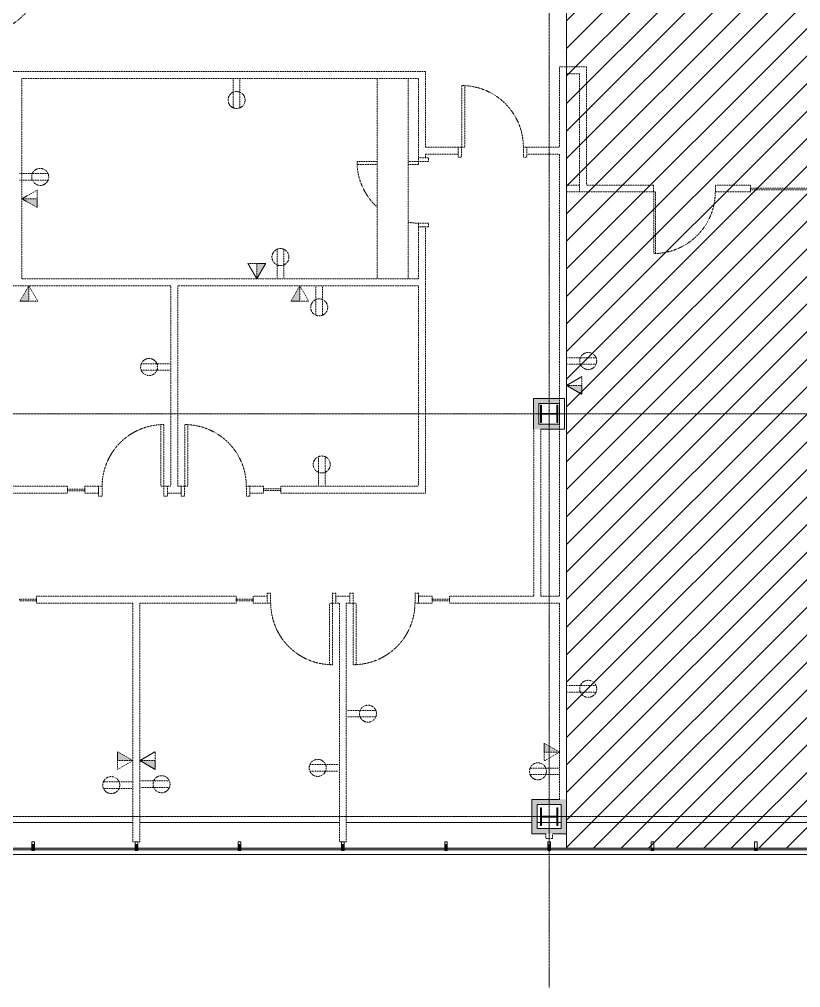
# Model space of a CAD drawing. Header units: inches. Extents: x 628 to 4383, y -418 to 2229.
# Drawn here: x 2513 to 2967, y 640 to 1203 of the extents above; entities that cross this region are included whole.
import ezdxf

# ---------------------------------------------------------------- set-up
doc = ezdxf.new("R2010")
doc.units = ezdxf.units.IN
doc.header["$MEASUREMENT"] = 0
doc.linetypes.add('Demolished', pattern=[0.1875, 0.125, -0.0625])
doc.linetypes.add('Grid Line 1_2_', pattern=[0.875, 0.5, -0.125, 0.125, -0.125])
for name, color, linetype, lineweight in [('A-ANNO-NOTE', 131, 'Demolished', 9), ('A-DETL-GENF', 92, 'Continuous', 9), ('A-DETL-THIN', 151, 'Continuous', 9), ('A-DOOR', 31, 'Demolished', 9), ('A-DOOR-FRAM', 31, 'Demolished', 20), ('A-GLAZ-CURT', 52, 'Demolished', 9), ('A-GLAZ-CWMG', 51, 'Continuous', 13), ('A-WALL', 113, 'Demolished', 9), ('A-WALL-PATT', 111, 'Continuous', 13), ('I-WALL', 2, 'Continuous', 13), ('Q-CASE', 31, 'Demolished', 9), ('S-COLS', 52, 'Continuous', 13), ('S-GRID', 1, 'Continuous', 9)]:
    doc.layers.add(name, color=color, linetype=linetype, lineweight=lineweight)
pattern_1 = [(45, (2878.508, 0), (-8.012227, 8.012227), [])]

# ---------------------------------------------------------------- blocks, each defined once
blk = doc.blocks.new('Single Flush - OTJ_SOLIDFLUSH_ALUM-4837881-6TH FLOOR DEMOLITION')
at = {"layer": 'A-DOOR', "color": 250, "lineweight": 20}
for p, q in [((16.15625, 37.8125), (16.15625, 2)), ((17.90625, 37.8125), (16.15625, 37.8125)), ((17.90625, 2), (17.90625, 37.8125)), ((16.15625, 2), (17.90625, 2))]:
    blk.add_line(p, q, dxfattribs=at)
at = {"layer": 'A-DOOR', "color": 7}
blk.add_arc((17.90625, 2), 35.8125, 90, 180.5, dxfattribs=at)
at = {"layer": 'A-DOOR-FRAM', "color": 250}
for p, q in [((-20, -3.75), (-20, 2)), ((-20, 2), (-18, 2)), ((-18, -3.75), (-18, 2)), ((18.000004, -3.75), (18.000004, 2)), ((18.000004, 2), (20.000004, 2)), ((20.000004, -3.75), (20.000004, 2)), ((-20, -3.75), (-18, -3.75)), ((18.000004, -3.75), (20.000004, -3.75))]:
    blk.add_line(p, q, dxfattribs=at)
blk = doc.blocks.new('Single Flush - OTJ_SOLIDFLUSH_ALUM-4837941-6TH FLOOR DEMOLITION')
at = {"layer": 'A-DOOR', "color": 250, "lineweight": 20}
for p, q in [((16.15625, -2), (17.90625, -2)), ((16.15625, -37.8125), (16.15625, -2)), ((17.90625, -2), (17.90625, -37.8125)), ((17.90625, -37.8125), (16.15625, -37.8125))]:
    blk.add_line(p, q, dxfattribs=at)
at = {"layer": 'A-DOOR', "color": 7}
blk.add_arc((17.90625, -2), 35.8125, 179.5, 270, dxfattribs=at)
at = {"layer": 'A-DOOR-FRAM', "color": 250}
for p, q in [((-20, 3.75), (-20, -2)), ((-20, 3.75), (-18, 3.75)), ((-18, 3.75), (-18, -2)), ((18.000004, 3.75), (18.000004, -2)), ((18.000004, 3.75), (20.000004, 3.75)), ((20.000004, 3.75), (20.000004, -2)), ((-20, -2), (-18, -2)), ((18.000004, -2), (20.000004, -2))]:
    blk.add_line(p, q, dxfattribs=at)
blk = doc.blocks.new('Casework 7 - Casework 7-4859318-6TH FLOOR DEMOLITION')
at = {"layer": 'Q-CASE', "color": 7}
for p, q in [((-157.36, 1169.15), (-157.36, 1052.59)), ((-139.31, 1052.59), (-139.31, 1169.15))]:
    blk.add_line(p, q, dxfattribs=at)
blk = doc.blocks.new('Single Flush - OTJ_SOLIDFLUSH_ALUM-V1-6TH FLOOR DEMOLITION')
at = {"layer": 'A-DOOR', "color": 250, "lineweight": 20}
for p, q in [((16.16, 37.81), (16.16, 26.07)), ((17.91, 37.81), (16.16, 37.81)), ((17.91, 26.07), (17.91, 37.81)), ((16.16, 8.02), (16.16, 2)), ((17.91, 2), (17.91, 8.02)), ((16.16, 2), (17.91, 2))]:
    blk.add_line(p, q, dxfattribs=at)
at = {"layer": 'A-DOOR', "color": 7}
for start, end in [(90, 137.6707), (170.3015, 180.5)]:
    blk.add_arc((17.91, 2), 35.81, start, end, dxfattribs=at)
at = {"layer": 'A-DOOR-FRAM', "color": 250}
for p, q in [((-20, -3.75), (-20, 2)), ((-20, 2), (-18, 2)), ((-18, -3.75), (-18, 2)), ((18, -3.75), (18, 2)), ((18, 2), (20, 2)), ((20, -3.75), (20, 2)), ((-20, -3.75), (-18, -3.75)), ((18, -3.75), (20, -3.75))]:
    blk.add_line(p, q, dxfattribs=at)
blk = doc.blocks.new('Single Glass Door - 36_ x 84_-4872442-6TH FLOOR DEMOLITION')
at = {"layer": 'A-DOOR', "color": 250, "lineweight": 20}
for p, q in [((16.90625, 37.8125), (16.90625, 2)), ((17.90625, 37.8125), (16.90625, 37.8125)), ((17.90625, 2), (17.90625, 37.8125)), ((16.90625, 2), (17.90625, 2))]:
    blk.add_line(p, q, dxfattribs=at)
at = {"layer": 'A-DOOR', "color": 7}
blk.add_arc((17.90625, 2), 35.8125, 90, 180.5, dxfattribs=at)
blk = doc.blocks.new('System Panel - Glazed-4872526-6TH FLOOR DEMOLITION')
at = {"layer": 'A-GLAZ-CURT', "color": 250, "lineweight": 20}
for p, q in [((63, 1.75), (-63, 1.75)), ((-63, 1.75), (-63, 0.75)), ((-63, 0.75), (63, 0.75)), ((63, 0.75), (63, 1.75))]:
    blk.add_line(p, q, dxfattribs=at)
blk = doc.blocks.new('System Panel - Glazed-4866112-6TH FLOOR DEMOLITION')
at = {"layer": 'A-GLAZ-CURT', "color": 250, "lineweight": 20}
for p, q in [((5, 1.75), (-5, 1.75)), ((-5, 1.75), (-5, 0.75)), ((-5, 0.75), (5, 0.75)), ((5, 0.75), (5, 1.75))]:
    blk.add_line(p, q, dxfattribs=at)
blk = doc.blocks.new('HP-Bearing Pile-Column - HP10X57-4885479-6TH FLOOR DEMOLITION')
at = {"layer": 'S-COLS', "lineweight": 9}
blk.add_hatch(color=7, dxfattribs=at).paths.add_polyline_path([(-5.1, -5), (5.1, -5), (5.1, -4.435), (0.2825, -4.435), (0.2825, 4.435), (5.1, 4.435), (5.1, 5), (-5.1, 5), (-5.1, 4.435), (-0.2825, 4.435), (-0.2825, -4.435), (-5.1, -4.435)], flags=0)
at = {"layer": 'S-COLS', "color": 8, "lineweight": 20}
for p, q in [((5.1, 5), (-5.1, 5)), ((-5.1, 5), (-5.1, 4.435)), ((-5.1, 4.435), (-0.2825, 4.435)), ((-0.2825, 4.435), (-0.2825, -4.435)), ((0.2825, -4.435), (0.2825, 4.435)), ((0.2825, 4.435), (5.1, 4.435)), ((5.1, 4.435), (5.1, 5)), ((-0.2825, -4.435), (-5.1, -4.435)), ((-5.1, -4.435), (-5.1, -5)), ((-5.1, -5), (5.1, -5)), ((5.1, -4.435), (0.2825, -4.435)), ((5.1, -5), (5.1, -4.435))]:
    blk.add_line(p, q, dxfattribs=at)
blk = doc.blocks.new('System Panel - Glazed-5268268-6TH FLOOR DEMOLITION')
at = {"layer": 'A-GLAZ-CURT', "linetype": 'Continuous'}
blk.add_hatch(color=7, dxfattribs=at).paths.add_polyline_path([(-29.25, 1.75), (-29.25, 0.75), (29.25, 0.75), (29.25, 1.75)], flags=0)
at = {"layer": 'A-GLAZ-CURT', "color": 8, "linetype": 'Continuous', "lineweight": 20}
for p, q in [((29.25, 1.75), (-29.25, 1.75)), ((-29.25, 1.75), (-29.25, 0.75)), ((-29.25, 0.75), (29.25, 0.75)), ((29.25, 0.75), (29.25, 1.75))]:
    blk.add_line(p, q, dxfattribs=at)
blk = doc.blocks.new('System Panel - Glazed-5268271-6TH FLOOR DEMOLITION')
at = {"layer": 'A-GLAZ-CURT', "linetype": 'Continuous'}
blk.add_hatch(color=7, dxfattribs=at).paths.add_polyline_path([(-29.25, 1.75), (-29.25, 0.75), (29.25, 0.75), (29.25, 1.75), (-2.94, 1.75)], flags=0)
at = {"layer": 'A-GLAZ-CURT', "color": 8, "linetype": 'Continuous', "lineweight": 20}
for p, q in [((29.25, 1.75), (-29.25, 1.75)), ((-29.25, 1.75), (-29.25, 0.75)), ((-29.25, 0.75), (29.25, 0.75)), ((29.25, 0.75), (29.25, 1.75))]:
    blk.add_line(p, q, dxfattribs=at)
blk = doc.blocks.new('System Panel - Glazed-5268272-6TH FLOOR DEMOLITION')
at = {"layer": 'A-GLAZ-CURT', "linetype": 'Continuous'}
blk.add_hatch(color=7, dxfattribs=at).paths.add_polyline_path([(-29.31, 1.75), (-29.31, 0.75), (29.31, 0.75), (29.31, 1.75)], flags=0)
at = {"layer": 'A-GLAZ-CURT', "color": 8, "linetype": 'Continuous', "lineweight": 20}
for p, q in [((29.31, 1.75), (-29.31, 1.75)), ((-29.31, 1.75), (-29.31, 0.75)), ((-29.31, 0.75), (19.99, 0.75)), ((19.99, 0.75), (29.31, 0.75)), ((29.31, 0.75), (29.31, 1.75))]:
    blk.add_line(p, q, dxfattribs=at)
blk = doc.blocks.new('System Panel - Glazed-5268273-6TH FLOOR DEMOLITION')
at = {"layer": 'A-GLAZ-CURT', "linetype": 'Continuous'}
blk.add_hatch(color=7, dxfattribs=at).paths.add_polyline_path([(-25.75, 1.75), (-25.75, 0.75), (25.75, 0.75), (25.75, 1.75)], flags=0)
at = {"layer": 'A-GLAZ-CURT', "color": 8, "linetype": 'Continuous', "lineweight": 20}
for p, q in [((25.75, 1.75), (-25.75, 1.75)), ((-25.75, 1.75), (-25.75, 0.75)), ((-25.75, 0.75), (25.75, 0.75)), ((25.75, 0.75), (25.75, 1.75))]:
    blk.add_line(p, q, dxfattribs=at)
blk = doc.blocks.new('Rectangular Mullion - 1_5_ x 2_5_ rectangular-5268262-6TH FLOOR DEMOLITION')
at = {"layer": 'A-GLAZ-CWMG', "lineweight": 9}
blk.add_hatch(color=7, dxfattribs=at).paths.add_polyline_path([(-0.75, -2), (-0.75, 1.74), (0.75, 1.74), (0.75, -2)], flags=0)
at = {"layer": 'A-GLAZ-CWMG', "color": 8, "lineweight": 20}
for p, q in [((-0.75, 3), (0.75, 3)), ((-0.75, -2), (-0.75, 3)), ((0.75, 3), (0.75, -2)), ((0.75, -2), (-0.75, -2))]:
    blk.add_line(p, q, dxfattribs=at)
blk = doc.blocks.new('Rectangular Mullion - 1_5_ x 2_5_ rectangular-V15-6TH FLOOR DEMOLITION')
at = {"layer": 'A-GLAZ-CWMG', "lineweight": 9}
blk.add_hatch(color=7, dxfattribs=at).paths.add_polyline_path([(-0.75, -2), (-0.75, -0.75), (0.75, -0.75), (0.75, -2)], flags=0)
at = {"layer": 'A-GLAZ-CWMG', "color": 8, "lineweight": 20}
for p, q in [((-0.75, 3), (0.75, 3)), ((-0.75, -0.75), (-0.75, 3)), ((0.75, 3), (0.75, -0.75)), ((-0.75, -2), (-0.75, -0.75)), ((0.75, -2), (-0.75, -2)), ((0.75, -0.75), (0.75, -2))]:
    blk.add_line(p, q, dxfattribs=at)

msp = doc.modelspace()

# ---------------------------------------------------------------- hatches: boundary and pattern name
at = {"layer": 'A-ANNO-NOTE'}
for points in [[(2523.53, 1093.97), (2523.53, 1099.12), (2514.6, 1099.12)], [(2651.13, 1052.59), (2656.29, 1061.52), (2651.13, 1061.52)], [(2518.6, 1039.66), (2518.6, 1048.59), (2513.44, 1039.66)], [(2676.15, 1039.66), (2676.15, 1048.59), (2670.99, 1039.66)], [(2840.13, 985.44), (2840.13, 990.6), (2831.2, 990.6), (2836.13, 987.75)], [(2827.2, 777.42), (2818.27, 782.58), (2818.27, 777.42)], [(2579.12, 772.5), (2570.19, 777.66), (2570.19, 772.5)], [(2592.06, 767.34), (2592.06, 772.5), (2583.12, 772.5)]]:
    msp.add_hatch(color=7, dxfattribs=at).paths.add_polyline_path(points, flags=0)
at = {"layer": 'A-DETL-GENF'}
h = msp.add_hatch(dxfattribs=at)
h.set_pattern_fill('FP_3', style=0, pattern_type=2)
h.set_pattern_definition(pattern_1)
h.paths.add_polyline_path([(4263.77, 721.51), (4286.61, 721.51), (4286.61, 724.76), (4289.11, 724.76), (4289.11, 727.26), (4292.36, 727.26), (4292.36, 769.26), (4288.61, 769.26), (4288.61, 770.76), (4292.36, 770.76), (4292.36, 829.31), (4288.61, 829.31), (4288.61, 830.81), (4292.36, 830.81), (4292.36, 889.04), (4288.61, 889.04), (4288.61, 890.54), (4292.36, 890.54), (4292.36, 949.26), (4288.61, 949.26), (4288.61, 950.76), (4292.36, 950.76), (4292.36, 1009.37), (4288.61, 1009.37), (4288.61, 1010.87), (4292.36, 1010.87), (4292.36, 1069.37), (4288.61, 1069.37), (4288.61, 1070.87), (4292.36, 1070.91), (4292.36, 1129.37), (4288.61, 1129.37), (4288.61, 1130.87), (4292.36, 1130.87), (4292.36, 1189.37), (4288.61, 1189.37), (4288.61, 1190.87), (4292.36, 1190.87), (4292.36, 1248.15), (4283.77, 1248.15), (4283.77, 1240.15), (4263.77, 1240.15), (4263.77, 1248.15), (4128.7, 1248.15), (4145.82, 1277.81), (4145.82, 1285.77), (4085.75, 1285.77), (4057.11, 1236.16), (3049.26, 1236.16), (3049.26, 1269.21), (3061.15, 1269.21), (3061.15, 1296.76), (3061.24, 1296.76), (3061.24, 1339.74), (3061.15, 1339.74), (3061.15, 1400.24), (3061.24, 1400.24), (3061.24, 1444.18), (3061.15, 1444.18), (3061.15, 1504.24), (3061.24, 1504.24), (3061.24, 1547.76), (3061.15, 1547.76), (3061.15, 1575.31), (3049.26, 1575.31), (3049.26, 1611.3), (3170.36, 1611.3), (3170.36, 1624.31), (2834.28, 1624.31), (2834.28, 1611.3), (2953.28, 1611.3), (2953.28, 1575.31), (2941.25, 1575.31), (2941.25, 1269.21), (2953.28, 1269.21), (2953.28, 1236.16), (2912.74, 1236.16), (2912.74, 1255.14), (2840.74, 1255.14), (2840.74, 1236.16), (2831.2, 1236.16), (2831.2, 721.51), (2880.51, 721.51), (2880.51, 725.26), (2882.01, 725.26), (2882.01, 721.51), (2940.51, 721.51), (2940.51, 725.26), (2942.01, 725.26), (2942.01, 721.51), (2993.51, 721.51), (2993.51, 725.26), (2995.01, 725.26), (2995.01, 721.51), (3007.51, 721.51), (3007.51, 725.26), (3009.01, 725.26), (3009.01, 721.51), (3060.51, 721.51), (3060.51, 725.26), (3062.01, 725.26), (3062.01, 721.51), (3120.64, 721.51), (3120.64, 725.26), (3122.14, 725.26), (3122.14, 721.51), (3180.56, 721.51), (3180.56, 725.26), (3182.06, 725.26), (3182.06, 721.51), (3240.56, 721.51), (3240.56, 725.26), (3242.06, 725.26), (3242.06, 721.51), (3300.67, 721.51), (3300.67, 725.26), (3302.17, 725.26), (3302.17, 721.51), (3360.67, 721.51), (3360.67, 725.26), (3362.17, 725.26), (3362.17, 721.51), (3420.67, 721.51), (3420.67, 725.26), (3422.17, 725.26), (3422.17, 721.51), (3480.67, 721.51), (3480.67, 725.26), (3482.17, 725.26), (3482.17, 721.51), (3540.73, 721.51), (3540.73, 725.26), (3542.23, 725.26), (3542.23, 721.51), (3600.73, 721.51), (3600.73, 725.26), (3602.23, 725.26), (3602.23, 721.51), (3660.81, 721.51), (3660.81, 725.26), (3662.31, 725.26), (3662.31, 721.51), (3720.89, 721.51), (3720.89, 725.26), (3722.39, 725.26), (3722.39, 721.51), (3780.89, 721.51), (3780.89, 725.26), (3782.39, 725.26), (3782.39, 721.51), (3840.89, 721.51), (3840.89, 725.26), (3842.39, 725.26), (3842.39, 721.51), (3900.91, 721.51), (3900.91, 725.26), (3902.41, 725.26), (3902.41, 721.51), (3960.91, 721.51), (3960.91, 725.26), (3962.41, 725.26), (3962.41, 721.51), (4020.97, 721.51), (4020.97, 725.26), (4022.47, 725.26), (4022.47, 721.51), (4081.27, 721.51), (4081.27, 724.01), (4082.77, 724.01), (4082.77, 721.51), (4141.02, 721.51), (4141.02, 725.26), (4142.52, 725.26), (4142.52, 721.51), (4201.02, 721.51), (4201.02, 725.26), (4202.52, 725.26), (4202.52, 721.51), (4261.02, 721.51), (4261.02, 725.26), (4262.52, 725.26), (4262.52, 721.51)], flags=0)
h.paths.add_polyline_path([(4091.65, 729.92), (4071.65, 729.92), (4071.65, 749.92), (4091.65, 749.92), (4091.65, 732.92)], flags=0)
h.paths.add_polyline_path([(3902.41, 729.92), (3891.66, 729.92), (3891.66, 749.92), (3911.66, 749.92), (3911.66, 729.92), (3903.66, 729.92)], flags=0)
h.paths.add_polyline_path([(3540.73, 729.92), (3531.48, 729.92), (3531.48, 749.92), (3551.48, 749.92), (3551.48, 729.92), (3542.23, 729.92)], flags=0)
h.paths.add_polyline_path([(3183.31, 729.92), (3171.31, 729.92), (3171.31, 749.92), (3191.31, 749.92), (3191.31, 729.92), (3188.31, 729.92)], flags=0)
h.paths.add_polyline_path([(4086.88, 732.92), (4088.65, 732.92), (4088.65, 746.92), (4074.65, 746.92), (4074.65, 732.92), (4086.65, 732.92)], flags=0)
h.paths.add_polyline_path([(3894.66, 732.92), (3908.66, 732.92), (3908.66, 746.92), (3894.66, 746.92), (3894.66, 734.82)], flags=0)
h.paths.add_polyline_path([(3545.92, 732.92), (3548.48, 732.92), (3548.48, 746.92), (3534.48, 746.92), (3534.48, 732.92), (3542.23, 732.92)], flags=0)
h.paths.add_polyline_path([(3186.31, 732.92), (3188.31, 732.92), (3188.31, 746.92), (3174.31, 746.92), (3174.31, 732.92), (3185.74, 732.92)], flags=0)
h.paths.add_polyline_path([(4076.65, 734.82), (4076.65, 745.02), (4077.22, 745.02), (4077.22, 740.2), (4086.09, 740.2), (4086.09, 745.02), (4086.65, 745.02), (4086.65, 734.82), (4086.09, 734.82), (4086.09, 739.64), (4077.22, 739.64), (4077.22, 734.82)], flags=0)
h.paths.add_polyline_path([(3906.66, 734.82), (3906.09, 734.82), (3906.09, 739.64), (3897.22, 739.64), (3897.22, 734.82), (3896.66, 734.82), (3896.66, 745.02), (3897.22, 745.02), (3897.22, 740.2), (3906.09, 740.2), (3906.09, 745.02), (3906.66, 745.02), (3906.66, 734.92)], flags=0)
h.paths.add_polyline_path([(3536.48, 734.82), (3536.48, 745.02), (3537.05, 745.02), (3537.05, 740.2), (3545.92, 740.2), (3545.92, 745.02), (3546.48, 745.02), (3546.48, 734.82), (3545.92, 734.82), (3545.92, 739.64), (3537.05, 739.64), (3537.05, 734.82)], flags=0)
h.paths.add_polyline_path([(3176.31, 734.82), (3176.31, 745.02), (3176.87, 745.02), (3176.87, 740.2), (3185.74, 740.2), (3185.74, 745.02), (3186.31, 745.02), (3186.31, 734.82), (3185.74, 734.82), (3185.74, 739.64), (3176.87, 739.64), (3176.87, 734.82)], flags=0)
h.paths.add_polyline_path([(4280.34, 964.1), (4263.77, 964.1), (4263.77, 984.1), (4283.77, 984.1), (4283.77, 964.1), (4280.77, 964.1)], flags=0)
h.paths.add_polyline_path([(4278.77, 967.1), (4280.77, 967.1), (4280.77, 981.1), (4266.77, 981.1), (4266.77, 967.1), (4278.21, 967.1)], flags=0)
h.paths.add_polyline_path([(4278.77, 969), (4278.21, 969), (4278.21, 973.81), (4269.34, 973.81), (4269.34, 969), (4268.77, 969), (4268.77, 979.2), (4269.34, 979.2), (4269.34, 974.38), (4278.21, 974.38), (4278.21, 979.2), (4278.77, 979.2), (4278.77, 973.81)], flags=0)
h.paths.add_polyline_path([(3906.09, 969), (3906.09, 973.81), (3897.22, 973.81), (3897.22, 969), (3896.66, 969), (3896.66, 979.2), (3897.22, 979.2), (3897.22, 974.38), (3906.09, 974.38), (3906.09, 979.2), (3906.66, 979.2), (3906.66, 969)], flags=0)
h.paths.add_polyline_path([(3536.48, 969), (3536.48, 979.2), (3537.05, 979.2), (3537.05, 974.38), (3545.92, 974.38), (3545.92, 979.2), (3546.48, 979.2), (3546.48, 969), (3545.92, 969), (3545.92, 973.81), (3537.05, 973.81), (3537.05, 969)], flags=0)
h.paths.add_polyline_path([(3185.74, 969), (3185.74, 973.81), (3176.87, 973.8), (3176.87, 969), (3176.31, 969), (3176.31, 979.2), (3176.87, 979.2), (3176.87, 974.38), (3185.74, 974.38), (3185.74, 979.2), (3186.31, 979.2), (3186.31, 969)], flags=0)
h.paths.add_polyline_path([(3910.62, 969.1), (3907.62, 969.1), (3907.62, 980.1), (3895.62, 980.1), (3895.62, 969.1), (3892.62, 969.1), (3892.62, 983.1), (3910.62, 983.1), (3910.62, 980.1)], flags=0)
h.paths.add_polyline_path([(3535.44, 969.1), (3532.44, 969.1), (3532.44, 983.1), (3550.44, 983.1), (3550.44, 969.1), (3547.44, 969.1), (3547.44, 980.1), (3535.44, 980.1), (3535.44, 973.81)], flags=0)
h.paths.add_polyline_path([(3190.27, 969.1), (3187.27, 969.1), (3187.27, 980.1), (3175.38, 980.1), (3175.38, 983.1), (3190.27, 983.1), (3190.27, 980.1)], flags=0)
h.paths.add_polyline_path([(3240.93, 1160.19), (3240.93, 1160.19), (3240.93, 1160.56)], flags=0)
h = msp.add_hatch(dxfattribs=at)
h.set_pattern_fill('FP_3', style=0, pattern_type=2)
h.set_pattern_definition(pattern_1)
h.paths.add_polyline_path([(4292.36, 721.51), (4293.36, 721.51), (4293.36, 1248.15), (4292.36, 1248.15), (4292.36, 1190.87), (4288.61, 1190.87), (4288.61, 1189.37), (4292.36, 1189.37), (4292.36, 1130.87), (4288.61, 1130.87), (4288.61, 1129.37), (4292.36, 1129.37), (4292.36, 1070.87), (4288.61, 1070.87), (4288.61, 1069.37), (4292.36, 1069.37), (4292.36, 1010.87), (4288.61, 1010.87), (4288.61, 1009.37), (4292.36, 1009.37), (4292.36, 950.76), (4288.61, 950.76), (4288.61, 949.26), (4292.36, 949.26), (4292.36, 890.54), (4288.61, 890.54), (4288.61, 889.04), (4292.36, 889.04), (4292.36, 830.81), (4288.61, 830.81), (4288.61, 829.31), (4292.36, 829.31), (4292.36, 770.76), (4288.61, 770.76), (4288.61, 769.26), (4292.36, 769.26), (4292.36, 727.26), (4289.11, 727.26), (4289.11, 724.76), (4286.61, 724.76), (4286.61, 721.51), (4288.61, 721.51)], flags=0)
h.paths.add_polyline_path([(3900.91, 721.51), (3902.41, 721.51), (3902.41, 725.26), (3900.91, 725.26)], flags=0)
h.paths.add_polyline_path([(3720.89, 721.51), (3722.39, 721.51), (3722.39, 725.26), (3720.89, 725.26)], flags=0)
h.paths.add_polyline_path([(2940.51, 721.51), (2942.01, 721.51), (2942.01, 725.26), (2940.51, 725.26)], flags=0)
h.paths.add_polyline_path([(2995.01, 721.51), (2995.01, 725.26), (2993.51, 725.26), (2993.51, 721.51)], flags=0)
h.paths.add_polyline_path([(3960.91, 721.51), (3962.41, 721.51), (3962.41, 725.26), (3960.91, 725.26)], flags=0)
h.paths.add_polyline_path([(3007.51, 721.51), (3009.01, 721.51), (3009.01, 725.26), (3007.51, 725.26)], flags=0)
h.paths.add_polyline_path([(4261.02, 721.51), (4262.52, 721.51), (4262.52, 725.26), (4261.02, 725.26)], flags=0)
h.paths.add_polyline_path([(3060.51, 721.51), (3062.01, 721.51), (3062.01, 725.26), (3060.51, 725.26)], flags=0)
h.paths.add_polyline_path([(3842.39, 721.51), (3842.39, 725.26), (3840.89, 725.26), (3840.89, 721.51)], flags=0)
h.paths.add_polyline_path([(3120.64, 721.51), (3122.14, 721.51), (3122.14, 725.26), (3120.64, 725.26)], flags=0)
h.paths.add_polyline_path([(3780.89, 721.51), (3782.39, 721.51), (3782.39, 725.26), (3780.89, 725.26)], flags=0)
h.paths.add_polyline_path([(3180.56, 721.51), (3182.06, 721.51), (3182.06, 725.26), (3180.56, 725.26)], flags=0)
h.paths.add_polyline_path([(3240.56, 721.51), (3242.06, 721.51), (3242.06, 725.26), (3240.56, 725.26)], flags=0)
h.paths.add_polyline_path([(3662.31, 721.51), (3662.31, 725.26), (3660.81, 725.26), (3660.81, 721.51)], flags=0)
h.paths.add_polyline_path([(3360.67, 721.51), (3362.17, 721.51), (3362.17, 725.26), (3360.67, 725.26)], flags=0)
h.paths.add_polyline_path([(3300.67, 721.51), (3302.17, 721.51), (3302.17, 725.26), (3300.67, 725.26)], flags=0)
h.paths.add_polyline_path([(4022.47, 721.51), (4022.47, 725.26), (4020.97, 725.26), (4020.97, 721.51)], flags=0)
h.paths.add_polyline_path([(3420.67, 721.51), (3422.17, 721.51), (3422.17, 725.26), (3420.67, 725.26)], flags=0)
h.paths.add_polyline_path([(3602.23, 721.51), (3602.23, 725.26), (3600.73, 725.26), (3600.73, 721.51)], flags=0)
h.paths.add_polyline_path([(3480.67, 721.51), (3482.17, 721.51), (3482.17, 725.26), (3480.67, 725.26)], flags=0)
h.paths.add_polyline_path([(3540.73, 721.51), (3542.23, 721.51), (3542.23, 725.26), (3540.73, 725.26)], flags=0)
h.paths.add_polyline_path([(4142.52, 721.51), (4142.52, 725.26), (4141.02, 725.26), (4141.02, 721.51)], flags=0)
h.paths.add_polyline_path([(4202.52, 721.51), (4202.52, 725.26), (4201.02, 725.26), (4201.02, 721.51)], flags=0)
h.paths.add_polyline_path([(4082.77, 721.51), (4082.77, 724.01), (4081.27, 724.01), (4081.27, 721.51)], flags=0)
h.paths.add_polyline_path([(2882.01, 721.51), (2882.01, 725.26), (2880.51, 725.26), (2880.51, 721.51)], flags=0)
h.paths.add_polyline_path([(4081.27, 729.92), (4091.65, 729.92), (4091.65, 749.92), (4071.65, 749.92), (4071.65, 729.92), (4079.65, 729.92)], flags=0)
h.paths.add_polyline_path([(3891.66, 729.92), (3911.66, 729.92), (3911.66, 749.92), (3891.66, 749.92), (3891.66, 736.45)], flags=0)
h.paths.add_polyline_path([(3542.23, 729.92), (3551.48, 729.92), (3551.48, 749.92), (3531.48, 749.92), (3531.48, 729.92), (3540.73, 729.92)], flags=0)
h.paths.add_polyline_path([(3174.31, 729.92), (3191.31, 729.92), (3191.31, 749.92), (3171.31, 749.92), (3171.31, 729.92)], flags=0)
h.paths.add_polyline_path([(4088.65, 732.92), (4074.65, 732.92), (4074.65, 746.92), (4088.65, 746.92)], flags=0)
h.paths.add_polyline_path([(3908.66, 732.92), (3894.66, 732.92), (3894.66, 746.92), (3908.66, 746.92), (3908.66, 736.45)], flags=0)
h.paths.add_polyline_path([(3534.48, 732.92), (3534.48, 746.92), (3548.48, 746.92), (3548.48, 732.92), (3540.73, 732.92)], flags=0)
h.paths.add_polyline_path([(3182.06, 732.92), (3174.31, 732.92), (3174.31, 746.92), (3188.31, 746.92), (3188.31, 732.92)], flags=0)
h.paths.add_polyline_path([(4086.09, 734.82), (4086.65, 734.82), (4086.65, 745.02), (4086.09, 745.02), (4086.09, 740.2), (4077.22, 740.2), (4077.22, 745.02), (4076.65, 745.02), (4076.65, 734.82), (4077.22, 734.82), (4077.22, 739.64), (4086.09, 739.64), (4086.09, 735.48)], flags=0)
h.paths.add_polyline_path([(3896.66, 734.82), (3897.22, 734.82), (3897.22, 739.64), (3906.09, 739.64), (3906.09, 734.82), (3906.66, 734.82), (3906.66, 745.02), (3906.09, 745.02), (3906.09, 740.2), (3897.22, 740.2), (3897.22, 745.02), (3896.66, 745.02), (3896.66, 734.92)], flags=0)
h.paths.add_polyline_path([(3536.48, 734.82), (3537.05, 734.82), (3537.05, 739.64), (3545.92, 739.64), (3545.92, 734.82), (3546.48, 734.82), (3546.48, 745.02), (3545.92, 745.02), (3545.92, 740.2), (3537.05, 740.2), (3537.05, 745.02), (3536.48, 745.02), (3536.48, 734.92)], flags=0)
h.paths.add_polyline_path([(3186.31, 734.82), (3186.31, 745.02), (3185.74, 745.02), (3185.74, 740.2), (3176.87, 740.2), (3176.87, 745.02), (3176.31, 745.02), (3176.31, 734.82), (3176.87, 734.82), (3176.87, 739.64), (3185.74, 739.64), (3185.74, 734.82)], flags=0)
h.paths.add_polyline_path([(4266.77, 964.1), (4283.77, 964.1), (4283.77, 984.1), (4263.77, 984.1), (4263.77, 964.1)], flags=0)
h.paths.add_polyline_path([(4277.24, 967.1), (4266.77, 967.1), (4266.77, 981.1), (4280.77, 981.1), (4280.77, 967.1), (4279.35, 967.1)], flags=0)
h.paths.add_polyline_path([(4278.77, 969), (4278.77, 979.2), (4278.21, 979.2), (4278.21, 974.38), (4269.34, 974.38), (4269.34, 979.2), (4268.77, 979.2), (4268.77, 969), (4269.34, 969), (4269.34, 973.81), (4278.21, 973.81), (4278.21, 969)], flags=0)
h.paths.add_polyline_path([(3906.66, 969), (3906.66, 979.2), (3906.09, 979.2), (3906.09, 974.38), (3897.22, 974.38), (3897.22, 979.2), (3896.66, 979.2), (3896.66, 969), (3897.22, 969), (3897.22, 973.81), (3906.09, 973.81), (3906.09, 969)], flags=0)
h.paths.add_polyline_path([(3536.48, 969), (3537.05, 969), (3537.05, 973.81), (3545.92, 973.81), (3545.92, 969), (3546.48, 969), (3546.48, 979.2), (3545.92, 979.2), (3545.92, 974.38), (3537.05, 974.38), (3537.05, 979.2), (3536.48, 979.2), (3536.48, 969.1)], flags=0)
h.paths.add_polyline_path([(3186.31, 969), (3186.31, 979.2), (3185.74, 979.2), (3185.74, 974.38), (3176.87, 974.38), (3176.87, 979.2), (3176.31, 979.2), (3176.31, 969), (3176.87, 969), (3176.88, 973.81), (3185.74, 973.81), (3185.74, 969)], flags=0)
h.paths.add_polyline_path([(3910.62, 969.1), (3910.62, 983.1), (3892.62, 983.1), (3892.62, 969.1), (3895.62, 969.1), (3895.62, 980.1), (3907.62, 980.1), (3907.62, 969.1), (3907.87, 969.1)], flags=0)
h.paths.add_polyline_path([(3535.44, 969.1), (3535.44, 980.1), (3547.44, 980.1), (3547.44, 969.1), (3550.44, 969.1), (3550.44, 983.1), (3532.44, 983.1), (3532.44, 969.1), (3535.24, 969.1)], flags=0)
h.paths.add_polyline_path([(3187.27, 969.1), (3190.27, 969.1), (3190.27, 983.1), (3175.38, 983.07), (3175.38, 980.1), (3187.27, 980.1)], flags=0)
h.paths.add_polyline_path([(3061.24, 1269.21), (3061.24, 1296.76), (3061.15, 1296.76), (3061.15, 1269.21)], flags=0)
h.paths.add_polyline_path([(3061.24, 1339.74), (3061.24, 1400.24), (3061.15, 1400.24), (3061.15, 1339.74)], flags=0)
h.paths.add_polyline_path([(3061.24, 1444.18), (3061.24, 1504.24), (3061.15, 1504.24), (3061.15, 1444.18)], flags=0)
h.paths.add_polyline_path([(3061.24, 1547.76), (3061.24, 1575.31), (3061.15, 1575.31), (3061.15, 1547.76)], flags=0)
at = {"layer": 'A-WALL-PATT', "lineweight": 9}
for points in [[(2815.09, 965.1), (2815.09, 983.1), (2812.09, 983.1), (2812.09, 965.1), (2812.23, 965.1)], [(2827.09, 980.1), (2827.2, 980.1), (2827.2, 983.1), (2815.09, 983.1), (2815.09, 980.1), (2816.23, 980.1)], [(2827.09, 965.1), (2827.2, 965.1), (2827.2, 980.1), (2827.09, 980.1), (2827.09, 968.1)], [(2815.09, 965.1), (2827.09, 965.1), (2827.09, 968.1), (2815.09, 968.1)], [(2814.13, 729.92), (2814.13, 749.92), (2811.13, 749.92), (2811.13, 729.92)], [(2828.13, 746.92), (2831.13, 746.92), (2831.13, 749.92), (2814.13, 749.92), (2814.13, 746.92), (2827.2, 746.92)], [(2831.13, 729.92), (2831.13, 746.92), (2828.13, 746.92), (2828.13, 729.92)], [(2819.13, 729.92), (2828.13, 729.92), (2828.13, 732.92), (2814.13, 732.92), (2814.13, 729.92)]]:
    msp.add_hatch(color=7, dxfattribs=at).paths.add_polyline_path(points, flags=0)

# ---------------------------------------------------------------- linework, layer by layer
at = {"layer": 'A-ANNO-NOTE', "color": 7}
for p, q in [((2637.46, 1168.5), (2637.46, 1151.97)), ((2641.29, 1168.5), (2641.29, 1151.97)), ((2513.25, 1113.78), (2529.78, 1113.78)), ((2513.25, 1109.95), (2529.78, 1109.95)), ((2514.6, 1099.12), (2523.53, 1104.28)), ((2523.53, 1104.28), (2523.53, 1093.97)), ((2514.6, 1099.12), (2523.53, 1093.97)), ((2523.53, 1099.12), (2514.6, 1099.12)), ((2514.6, 1099.12), (2523.53, 1093.97)), ((2523.53, 1093.97), (2523.53, 1099.12)), ((2662.98, 1053.24), (2662.98, 1069.77)), ((2666.81, 1053.24), (2666.81, 1069.77)), ((2651.13, 1052.59), (2645.98, 1061.52)), ((2645.98, 1061.52), (2656.29, 1061.52)), ((2651.13, 1052.59), (2656.29, 1061.52)), ((2656.29, 1061.52), (2651.13, 1061.52)), ((2651.13, 1061.52), (2651.13, 1052.59)), ((2651.13, 1052.59), (2656.29, 1061.52)), ((2518.6, 1048.59), (2513.44, 1039.66)), ((2518.6, 1048.59), (2513.44, 1039.66)), ((2518.6, 1039.66), (2518.6, 1048.59)), ((2518.6, 1048.59), (2523.76, 1039.66)), ((2676.15, 1048.59), (2670.99, 1039.66)), ((2676.15, 1048.59), (2670.99, 1039.66)), ((2676.15, 1039.66), (2676.15, 1048.59)), ((2676.15, 1048.59), (2681.31, 1039.66)), ((2685.49, 1047.94), (2685.49, 1031.41)), ((2689.33, 1047.94), (2689.33, 1031.41)), ((2513.44, 1039.66), (2518.6, 1039.66)), ((2523.76, 1039.66), (2513.44, 1039.66)), ((2670.99, 1039.66), (2676.15, 1039.66)), ((2681.31, 1039.66), (2670.99, 1039.66)), ((2600.48, 1003.25), (2583.95, 1003.25)), ((2831.85, 1006.72), (2848.38, 1006.72)), ((2831.85, 1002.89), (2848.38, 1002.89)), ((2600.48, 999.42), (2583.95, 999.42)), ((2831.2, 990.6), (2840.13, 995.75)), ((2840.13, 995.75), (2840.13, 985.44)), ((2831.2, 990.6), (2840.13, 985.44)), ((2840.13, 990.6), (2831.2, 990.6)), ((2831.2, 990.6), (2840.13, 985.44)), ((2840.13, 985.44), (2840.13, 990.6)), ((2686.98, 932.68), (2686.98, 949.21)), ((2690.81, 932.68), (2690.81, 949.21)), ((2831.85, 816.14), (2848.38, 816.14)), ((2831.85, 812.3), (2848.38, 812.3)), ((2703.81, 801.67), (2720.33, 801.67)), ((2703.81, 797.84), (2720.33, 797.84)), ((2827.2, 777.42), (2818.27, 782.58)), ((2818.27, 782.58), (2818.27, 777.42)), ((2827.2, 777.42), (2818.27, 782.58)), ((2818.27, 772.26), (2818.27, 782.58)), ((2579.12, 772.5), (2570.19, 777.66)), ((2570.19, 777.66), (2570.19, 772.5)), ((2579.12, 772.5), (2570.19, 777.66)), ((2570.19, 767.34), (2570.19, 777.66)), ((2583.12, 772.5), (2592.06, 777.66)), ((2592.06, 777.66), (2592.06, 767.34)), ((2818.27, 777.42), (2827.2, 777.42)), ((2827.2, 777.42), (2818.27, 772.26)), ((2570.19, 772.5), (2579.12, 772.5)), ((2579.12, 772.5), (2570.19, 767.34)), ((2583.12, 772.5), (2592.06, 767.34)), ((2592.06, 772.5), (2583.12, 772.5)), ((2583.12, 772.5), (2592.06, 767.34)), ((2592.06, 767.34), (2592.06, 772.5)), ((2698.5, 770.16), (2681.97, 770.16)), ((2698.5, 766.33), (2681.97, 766.33)), ((2826.55, 768.16), (2810.02, 768.16)), ((2578.47, 760.16), (2561.94, 760.16)), ((2583.78, 760.67), (2600.3, 760.67)), ((2826.55, 764.33), (2810.02, 764.33)), ((2578.47, 756.33), (2561.94, 756.33)), ((2583.78, 756.84), (2600.3, 756.84))]:
    msp.add_line(p, q, dxfattribs=at)
for centre in [(2639.37, 1156.54), (2525.21, 1111.87), (2664.89, 1065.21), (2687.41, 1035.97), (2843.82, 1004.8), (2588.52, 1001.34), (2688.89, 944.64), (2843.82, 814.22), (2715.77, 799.76), (2686.54, 768.24), (2814.59, 766.24), (2566.51, 758.24), (2595.74, 758.76)]:
    msp.add_circle(centre, 4.95, dxfattribs=at)
at = {"layer": 'A-DETL-THIN'}
for p, q in [((2831.2, 1236.16), (2831.2, 721.51)), ((2831.2, 721.51), (4293.36, 721.51))]:
    msp.add_line(p, q, dxfattribs=at)
at = {"layer": 'A-WALL', "color": 250, "lineweight": 20}
for p, q in [((2749.22, 1173.15), (2490.04, 1173.15)), ((2749.22, 1129.12), (2749.22, 1173.15)), ((2827.2, 1175.76), (2827.2, 1129.12)), ((2842.79, 1175.76), (2827.2, 1175.76)), ((2831.2, 1107.12), (2831.2, 1171.76)), ((2831.2, 1171.76), (2838.79, 1171.76)), ((2838.79, 1171.76), (2838.79, 1103.12)), ((2842.79, 1107.12), (2842.79, 1175.76)), ((2514.6, 1169.15), (2745.22, 1169.15)), ((2514.6, 1052.59), (2514.6, 1169.15)), ((2745.22, 1169.15), (2745.22, 1122.87)), ((2768.21, 1129.12), (2749.22, 1129.12)), ((2768.21, 1125.12), (2768.21, 1129.12)), ((2827.2, 1129.12), (2808.21, 1129.12)), ((2808.21, 1129.12), (2808.21, 1125.12)), ((2745.22, 1122.87), (2749.22, 1122.87)), ((2749.22, 1122.87), (2749.22, 1125.12)), ((2749.22, 1125.12), (2768.21, 1125.12)), ((2808.21, 1125.12), (2827.2, 1125.12)), ((2827.2, 1125.12), (2827.2, 868.05)), ((2881.79, 1107.12), (2842.79, 1107.12)), ((2881.79, 1103.12), (2881.79, 1107.12)), ((2938.27, 1107.12), (2917.79, 1107.12)), ((2917.79, 1107.12), (2917.79, 1103.12)), ((2938.27, 1103.12), (2938.27, 1107.12)), ((2831.2, 749.92), (2831.2, 1103.12)), ((2838.79, 1103.12), (2881.79, 1103.12)), ((2917.79, 1103.12), (2938.27, 1103.12)), ((2749.22, 1082.87), (2745.22, 1082.87)), ((2745.22, 1082.87), (2745.22, 1052.59)), ((2749.22, 928.03), (2749.22, 1082.87)), ((2463.14, 1048.59), (2601.13, 1048.59)), ((2745.22, 1052.59), (2514.6, 1052.59)), ((2601.13, 1048.59), (2601.13, 932.03)), ((2605.13, 932.03), (2605.13, 1048.59)), ((2605.13, 1048.59), (2745.22, 1048.59)), ((2745.22, 1048.59), (2745.22, 932.03)), ((2812.23, 965.1), (2812.23, 868.05)), ((2816.23, 868.05), (2816.23, 965.1)), ((2541.13, 932.03), (2463.14, 932.03)), ((2541.13, 928.03), (2541.13, 932.03)), ((2559.13, 932.03), (2551.13, 932.03)), ((2551.13, 932.03), (2551.13, 928.03)), ((2559.13, 928.03), (2559.13, 932.03)), ((2601.13, 932.03), (2599.13, 932.03)), ((2599.13, 932.03), (2599.13, 928.03)), ((2607.13, 932.03), (2605.13, 932.03)), ((2607.13, 928.03), (2607.13, 932.03)), ((2655.08, 932.03), (2647.13, 932.03)), ((2647.13, 932.03), (2647.13, 928.03)), ((2655.08, 928.03), (2655.08, 932.03)), ((2745.22, 932.03), (2665.08, 932.03)), ((2665.08, 932.03), (2665.08, 928.03)), ((2343.05, 928.03), (2541.13, 928.03)), ((2551.13, 928.03), (2559.13, 928.03)), ((2599.13, 928.03), (2607.13, 928.03)), ((2647.13, 928.03), (2655.08, 928.03)), ((2665.08, 928.03), (2749.22, 928.03)), ((2639.08, 868.05), (2523.08, 868.05)), ((2523.08, 868.05), (2523.08, 864.05)), ((2639.08, 864.05), (2639.08, 868.05)), ((2657.15, 868.05), (2649.08, 868.05)), ((2649.08, 868.05), (2649.08, 864.05)), ((2657.15, 864.05), (2657.15, 868.05)), ((2705.15, 868.05), (2697.15, 868.05)), ((2697.15, 868.05), (2697.15, 864.05)), ((2705.15, 864.05), (2705.15, 868.05)), ((2753.08, 868.05), (2745.15, 868.05)), ((2745.15, 868.05), (2745.15, 864.05)), ((2753.08, 864.05), (2753.08, 868.05)), ((2812.23, 868.05), (2763.08, 868.05)), ((2763.08, 868.05), (2763.08, 864.05)), ((2827.2, 868.05), (2816.23, 868.05)), ((2523.08, 864.05), (2579.12, 864.05)), ((2579.12, 864.05), (2579.12, 725.26)), ((2583.12, 864.05), (2639.08, 864.05)), ((2583.12, 725.26), (2583.12, 864.05)), ((2649.08, 864.05), (2657.15, 864.05)), ((2697.15, 864.05), (2699.15, 864.05)), ((2699.15, 864.05), (2699.15, 725.26)), ((2703.15, 864.05), (2705.15, 864.05)), ((2703.15, 725.26), (2703.15, 864.05)), ((2745.15, 864.05), (2753.08, 864.05)), ((2763.08, 864.05), (2827.2, 864.05)), ((2827.2, 864.05), (2827.2, 749.92)), ((2831.13, 749.92), (2831.2, 749.92)), ((2819.13, 729.92), (2819.13, 727.2)), ((2819.13, 727.2), (2823.13, 727.2)), ((2823.13, 727.2), (2823.13, 729.92)), ((2579.12, 725.26), (2583.12, 725.26)), ((2699.15, 725.26), (2703.15, 725.26))]:
    msp.add_line(p, q, dxfattribs=at)
at = {"layer": 'A-WALL', "color": 10, "lineweight": 13}
for p, q in [((2838.79, 1107.12), (2831.2, 1107.12)), ((2831.2, 1103.12), (2838.79, 1103.12))]:
    msp.add_line(p, q, dxfattribs=at)
at = {"layer": 'A-WALL', "color": 7}
for p, q in [((2838.79, 1107.12), (2831.2, 1107.12)), ((2831.2, 1103.12), (2838.79, 1103.12))]:
    msp.add_line(p, q, dxfattribs=at)
at = {"layer": 'A-WALL', "linetype": 'Continuous'}
for p, q in [((2471.14, 736.45), (2579.12, 736.45)), ((2583.12, 736.45), (2699.15, 736.45)), ((2703.15, 736.45), (2811.13, 736.45)), ((2814.13, 736.45), (2816.13, 736.45)), ((2816.7, 736.45), (2825.57, 736.45)), ((2826.13, 736.45), (2828.13, 736.45)), ((2831.13, 736.45), (3171.31, 736.45)), ((4079.65, 717.95), (1922.79, 717.95))]:
    msp.add_line(p, q, dxfattribs=at)
at = {"layer": 'I-WALL', "color": 8, "lineweight": 20}
for p, q in [((2812.09, 983.1), (2812.09, 965.1)), ((2830.09, 983.1), (2812.09, 983.1)), ((2815.09, 968.1), (2815.09, 980.1)), ((2815.09, 980.1), (2827.09, 980.1)), ((2827.09, 980.1), (2827.09, 968.1)), ((2830.09, 965.1), (2830.09, 983.1)), ((2812.09, 965.1), (2812.23, 965.1)), ((2827.09, 968.1), (2815.09, 968.1)), ((2816.23, 965.1), (2830.09, 965.1)), ((2811.13, 749.92), (2811.13, 729.92)), ((2827.2, 749.92), (2811.13, 749.92)), ((2831.13, 729.92), (2831.13, 749.92)), ((2814.13, 732.92), (2814.13, 746.92)), ((2814.13, 746.92), (2828.13, 746.92)), ((2828.13, 746.92), (2828.13, 732.92)), ((2828.13, 732.92), (2814.13, 732.92)), ((2811.13, 729.92), (2819.13, 729.92)), ((2823.13, 729.92), (2831.13, 729.92))]:
    msp.add_line(p, q, dxfattribs=at)
at = {"layer": 'S-GRID', "linetype": 'Grid Line 1_2_'}
for p, q in [((2821.13, 640.48), (2821.13, 2204.87)), ((1615.68, 974.1), (4358.95, 974.1)), ((1615.68, 739.92), (4358.95, 739.92))]:
    msp.add_line(p, q, dxfattribs=at)

# ---------------------------------------------------------------- block references
at = {"layer": 'A-DOOR', "color": 7}
for name, p, rotation in [('Single Flush - OTJ_SOLIDFLUSH_ALUM-4837941-6TH FLOOR DEMOLITION', (2488.04, 1213.16), 89.99999999999993), ('Single Flush - OTJ_SOLIDFLUSH_ALUM-4837941-6TH FLOOR DEMOLITION', (2788.21, 1127.12), 180), ('Single Flush - OTJ_SOLIDFLUSH_ALUM-V1-6TH FLOOR DEMOLITION', (2747.22, 1102.87), 89.99999999999991), ('Single Glass Door - 36_ x 84_-4872442-6TH FLOOR DEMOLITION', (2899.79, 1105.12), 180), ('Single Flush - OTJ_SOLIDFLUSH_ALUM-4837941-6TH FLOOR DEMOLITION', (2627.13, 930.03), 180), ('Single Flush - OTJ_SOLIDFLUSH_ALUM-4837881-6TH FLOOR DEMOLITION', (2725.15, 866.05), 180)]:
    msp.add_blockref(name, p, dxfattribs=dict(at, rotation=rotation))
for name, p in [('Single Flush - OTJ_SOLIDFLUSH_ALUM-4837881-6TH FLOOR DEMOLITION', (2579.13, 930.03)), ('Single Flush - OTJ_SOLIDFLUSH_ALUM-4837941-6TH FLOOR DEMOLITION', (2677.15, 866.05))]:
    msp.add_blockref(name, p, dxfattribs=at)
at = {"layer": 'A-GLAZ-CURT', "color": 7}
msp.add_blockref('System Panel - Glazed-4872526-6TH FLOOR DEMOLITION', (3001.27, 1103.62), dxfattribs=at)
at = {"layer": 'A-GLAZ-CURT', "color": 7, "rotation": 180}
for p in [(2546.13, 931.03), (2660.08, 931.28), (2518.08, 867.05), (2644.08, 867.05), (2758.08, 867.05)]:
    msp.add_blockref('System Panel - Glazed-4866112-6TH FLOOR DEMOLITION', p, dxfattribs=at)
at = {"layer": 'A-GLAZ-CURT', "linetype": 'Continuous', "rotation": 180}
for name, p in [('System Panel - Glazed-5268268-6TH FLOOR DEMOLITION', (2491.14, 722.26)), ('System Panel - Glazed-5268268-6TH FLOOR DEMOLITION', (2551.14, 722.26)), ('System Panel - Glazed-5268268-6TH FLOOR DEMOLITION', (2611.14, 722.26)), ('System Panel - Glazed-5268268-6TH FLOOR DEMOLITION', (2671.14, 722.26)), ('System Panel - Glazed-5268268-6TH FLOOR DEMOLITION', (2731.14, 722.26)), ('System Panel - Glazed-5268271-6TH FLOOR DEMOLITION', (2791.13, 722.26)), ('System Panel - Glazed-5268272-6TH FLOOR DEMOLITION', (2851.19, 722.26)), ('System Panel - Glazed-5268268-6TH FLOOR DEMOLITION', (2911.26, 722.26)), ('System Panel - Glazed-5268273-6TH FLOOR DEMOLITION', (2967.76, 722.26))]:
    msp.add_blockref(name, p, dxfattribs=at)
at = {"layer": 'A-GLAZ-CWMG', "lineweight": 9, "extrusion": (0, 0, -1)}
for name, p in [('Rectangular Mullion - 1_5_ x 2_5_ rectangular-5268262-6TH FLOOR DEMOLITION', (-2521.14, 722.26)), ('Rectangular Mullion - 1_5_ x 2_5_ rectangular-5268262-6TH FLOOR DEMOLITION', (-2581.14, 722.26)), ('Rectangular Mullion - 1_5_ x 2_5_ rectangular-5268262-6TH FLOOR DEMOLITION', (-2641.14, 722.26)), ('Rectangular Mullion - 1_5_ x 2_5_ rectangular-5268262-6TH FLOOR DEMOLITION', (-2701.14, 722.26)), ('Rectangular Mullion - 1_5_ x 2_5_ rectangular-5268262-6TH FLOOR DEMOLITION', (-2761.14, 722.26)), ('Rectangular Mullion - 1_5_ x 2_5_ rectangular-5268262-6TH FLOOR DEMOLITION', (-2821.13, 722.26)), ('Rectangular Mullion - 1_5_ x 2_5_ rectangular-V15-6TH FLOOR DEMOLITION', (-2881.26, 722.26)), ('Rectangular Mullion - 1_5_ x 2_5_ rectangular-V15-6TH FLOOR DEMOLITION', (-2941.26, 722.26))]:
    msp.add_blockref(name, p, dxfattribs=at)
at = {"layer": 'Q-CASE', "color": 7}
msp.add_blockref('Casework 7 - Casework 7-4859318-6TH FLOOR DEMOLITION', (2878.51, 0), dxfattribs=at)
at = {"layer": 'S-COLS', "lineweight": 9, "rotation": 89.99999999999991}
for p in [(2821.13, 974.1), (2821.13, 739.92)]:
    msp.add_blockref('HP-Bearing Pile-Column - HP10X57-4885479-6TH FLOOR DEMOLITION', p, dxfattribs=at)

doc.saveas('drawing.dxf')
